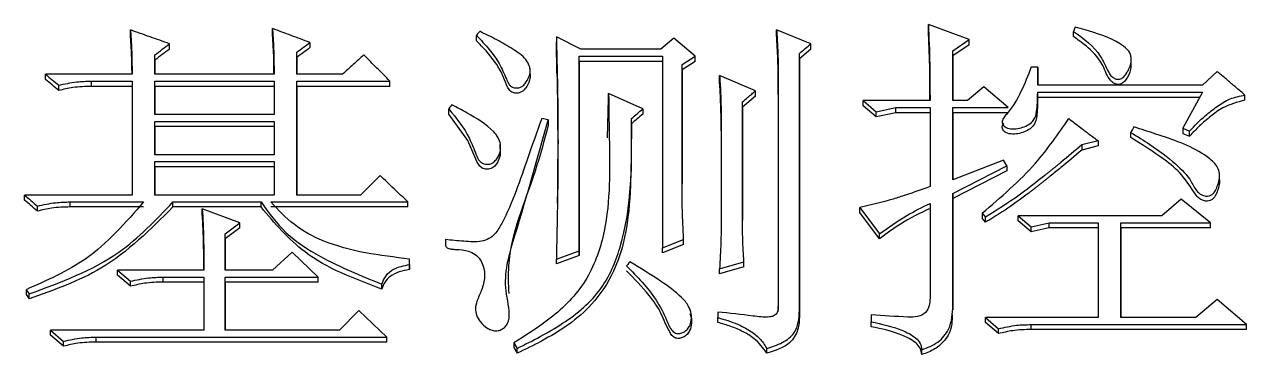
# Model space of a CAD drawing. Header units: millimetres. Extents: x 1852 to 4288, y 681 to 2404.
# Drawn here: x 2413.15 to 2421.25, y 2156.87 to 2159.06 of the extents above; entities that cross this region are included whole.
import ezdxf

# ---------------------------------------------------------------- set-up
doc = ezdxf.new("R2010")
doc.units = ezdxf.units.MM

msp = doc.modelspace()

# ---------------------------------------------------------------- linework, layer by layer
at = {"color": 7, "linetype": 'Continuous', "lineweight": 25}
for p, q in [((2413.8532, 2158.9926), (2413.8532, 2159.0275)), ((2414.7943, 2159.0018), (2414.7943, 2159.0367)), ((2416.1465, 2158.956), (2416.1465, 2158.9908)), ((2418.364, 2158.9357), (2418.1369, 2159.0275)), ((2418.1369, 2158.9926), (2418.1369, 2159.0275)), ((2419.4133, 2158.9633), (2419.1429, 2159.0642)), ((2419.1429, 2159.0293), (2419.1429, 2159.0642)), ((2420.1164, 2159.0458), (2420.1056, 2159.0183)), ((2420.1056, 2158.9835), (2420.1056, 2159.0183)), ((2414.1128, 2158.9009), (2414.1128, 2158.9357)), ((2415.0431, 2158.9449), (2415.0431, 2158.9101)), ((2416.8388, 2158.899), (2416.6765, 2158.9816)), ((2416.6765, 2158.9816), (2416.6765, 2158.9468)), ((2417.4554, 2158.9724), (2417.3688, 2158.899)), ((2417.596, 2158.8531), (2417.4554, 2158.9724)), ((2418.364, 2158.901), (2418.364, 2158.9357)), ((2419.3051, 2158.8898), (2419.4133, 2158.9633)), ((2419.4133, 2158.9285), (2419.3051, 2158.8551)), ((2419.4133, 2158.9285), (2419.4133, 2158.9633)), ((2414.0155, 2158.7336), (2414.0155, 2158.8622)), ((2414.0155, 2158.8276), (2414.0155, 2158.8622)), ((2414.0155, 2158.8276), (2414.0155, 2158.7336)), ((2414.9566, 2158.7336), (2414.9566, 2158.8806)), ((2414.9566, 2158.8459), (2414.9566, 2158.8806)), ((2414.9566, 2158.8459), (2414.9566, 2158.7336)), ((2416.828, 2158.8531), (2417.3797, 2158.8531)), ((2416.828, 2157.563), (2416.828, 2158.8531)), ((2416.828, 2158.8184), (2416.828, 2158.8531)), ((2417.3688, 2158.899), (2416.8388, 2158.899)), ((2417.3797, 2158.8531), (2417.3797, 2157.5815)), ((2417.5095, 2158.7979), (2417.596, 2158.8531)), ((2417.596, 2158.8184), (2417.596, 2158.8531)), ((2418.364, 2158.901), (2418.2883, 2158.8368)), ((2418.2883, 2157.1652), (2418.2883, 2158.8714)), ((2418.2883, 2158.8368), (2418.2883, 2158.8714)), ((2418.2883, 2158.8368), (2418.2883, 2157.1327)), ((2419.3051, 2158.5589), (2419.3051, 2158.8898)), ((2419.3051, 2158.8551), (2419.3051, 2158.8898)), ((2419.3051, 2158.8551), (2419.3051, 2158.5589)), ((2420.4873, 2158.7903), (2420.4873, 2158.8252)), ((2416.5018, 2158.7598), (2416.5018, 2158.7716)), ((2416.5018, 2158.7367), (2416.5018, 2158.7483)), ((2416.828, 2158.8184), (2416.828, 2157.5301)), ((2417.3797, 2158.8184), (2416.828, 2158.8184)), ((2417.596, 2158.8184), (2417.5095, 2158.7634)), ((2417.5095, 2158.0062), (2417.5095, 2158.7979)), ((2417.5095, 2158.7634), (2417.5095, 2158.7979)), ((2417.5095, 2158.7634), (2417.5095, 2158.0061)), ((2419.8676, 2158.7796), (2419.8244, 2158.7796)), ((2419.8676, 2158.6601), (2419.8676, 2158.7796)), ((2419.8676, 2158.7796), (2419.8676, 2158.745)), ((2419.8676, 2158.745), (2419.8676, 2158.6601)), ((2421.0575, 2158.752), (2420.9602, 2158.6601)), ((2413.864, 2158.7336), (2413.2907, 2158.7336)), ((2413.2907, 2158.6991), (2413.2907, 2158.7336)), ((2413.5936, 2158.6876), (2413.864, 2158.6876)), ((2413.5936, 2158.6532), (2413.5936, 2158.6876)), ((2413.864, 2158.6876), (2413.864, 2157.9324)), ((2414.8051, 2158.7336), (2414.0155, 2158.7336)), ((2414.0155, 2158.6876), (2414.8051, 2158.6876)), ((2414.0155, 2158.4669), (2414.0155, 2158.6876)), ((2414.0155, 2158.6532), (2414.0155, 2158.6876)), ((2414.8051, 2158.6876), (2414.8051, 2158.4669)), ((2415.2595, 2158.7336), (2414.9566, 2158.7336)), ((2414.9566, 2158.6877), (2415.5732, 2158.6877)), ((2414.9566, 2157.9324), (2414.9566, 2158.6877)), ((2414.9566, 2158.6532), (2414.9566, 2158.6877)), ((2415.5732, 2158.6532), (2415.5732, 2158.6877)), ((2417.9962, 2158.6233), (2417.7583, 2158.7244)), ((2417.7583, 2158.69), (2417.7583, 2158.7244)), ((2413.3773, 2158.6257), (2413.3773, 2158.6601)), ((2413.864, 2158.6532), (2413.5936, 2158.6532)), ((2414.0155, 2158.6532), (2414.0155, 2158.4669)), ((2414.8051, 2158.6532), (2414.0155, 2158.6532)), ((2414.9566, 2158.6532), (2414.9566, 2157.9324)), ((2415.5732, 2158.6532), (2414.9566, 2158.6532)), ((2417.2499, 2158.5037), (2417.0227, 2158.6049)), ((2417.0227, 2158.5706), (2417.0227, 2158.6049)), ((2417.9962, 2158.589), (2417.9097, 2158.5155)), ((2417.9962, 2158.589), (2417.9962, 2158.6233)), ((2418.1477, 2158.6325), (2418.1477, 2157.193)), ((2418.1477, 2158.6325), (2418.1477, 2158.5982)), ((2419.5107, 2158.6509), (2419.4025, 2158.5589)), ((2419.6729, 2158.513), (2419.5107, 2158.6509)), ((2420.9602, 2158.6601), (2419.8676, 2158.6601)), ((2419.8677, 2158.6141), (2420.9602, 2158.6141)), ((2419.8677, 2158.5798), (2419.8677, 2158.6141)), ((2420.9602, 2158.6141), (2420.8304, 2158.3749)), ((2421.2415, 2158.5614), (2421.2415, 2158.5957)), ((2415.9627, 2158.4696), (2415.9627, 2158.5038)), ((2417.015, 2158.3125), (2417.0227, 2158.5706)), ((2417.2499, 2158.5037), (2417.2499, 2158.4695)), ((2417.9097, 2157.7663), (2417.9097, 2158.5497)), ((2417.9097, 2158.5155), (2417.9097, 2158.5497)), ((2417.9097, 2158.5155), (2417.9097, 2157.7662)), ((2418.7102, 2158.5589), (2418.7967, 2158.4853)), ((2419.1537, 2158.5589), (2418.7102, 2158.5589)), ((2418.7967, 2158.4512), (2418.7102, 2158.5247)), ((2418.7967, 2158.4853), (2418.9265, 2158.5129)), ((2418.9265, 2158.5129), (2419.1537, 2158.5129)), ((2418.9265, 2158.4787), (2418.9265, 2158.5129)), ((2419.1537, 2158.5129), (2419.1537, 2157.9878)), ((2419.4025, 2158.5589), (2419.3051, 2158.5589)), ((2419.3051, 2158.5129), (2419.6729, 2158.513)), ((2419.3051, 2158.0339), (2419.3051, 2158.5129)), ((2419.3051, 2158.4787), (2419.3051, 2158.5129)), ((2420.9416, 2158.5798), (2419.8677, 2158.5798)), ((2414.8051, 2158.4669), (2414.0155, 2158.4669)), ((2414.0155, 2158.4209), (2414.8051, 2158.4209)), ((2414.0155, 2158.1998), (2414.0155, 2158.4209)), ((2414.0155, 2158.3868), (2414.0155, 2158.4209)), ((2414.8051, 2158.4209), (2414.8051, 2158.1999)), ((2416.6224, 2158.4301), (2416.5792, 2158.4393)), ((2416.6224, 2158.4301), (2416.6225, 2158.396)), ((2417.1741, 2158.4052), (2417.1741, 2158.4393)), ((2418.7967, 2158.4512), (2418.7967, 2158.4853)), ((2418.9265, 2158.4787), (2418.7967, 2158.4512)), ((2419.1537, 2158.4787), (2418.9265, 2158.4787)), ((2419.3051, 2158.4787), (2419.3051, 2158.0339)), ((2419.6729, 2158.4787), (2419.3051, 2158.4787)), ((2419.6414, 2158.4426), (2419.6414, 2158.4401)), ((2414.0155, 2158.3868), (2414.0155, 2158.1998)), ((2414.8051, 2158.3868), (2414.0155, 2158.3868)), ((2417.7691, 2158.3592), (2417.7691, 2158.3933)), ((2420.8304, 2158.3749), (2420.8736, 2158.3565)), ((2420.8304, 2158.3749), (2420.8304, 2158.3409)), ((2420.8304, 2158.3409), (2420.8736, 2158.3225)), ((2416.305, 2158.2703), (2416.305, 2158.2708)), ((2416.305, 2158.2365), (2416.305, 2158.2674)), ((2420.2679, 2158.292), (2420.1597, 2158.2644)), ((2420.1597, 2158.2644), (2420.1597, 2158.2305)), ((2420.2679, 2158.2581), (2420.1597, 2158.2305)), ((2420.2679, 2158.292), (2420.2679, 2158.2581)), ((2414.8051, 2158.1999), (2414.0155, 2158.1998)), ((2414.0155, 2158.1538), (2414.8051, 2158.1538)), ((2414.0155, 2157.9324), (2414.0155, 2158.1538)), ((2414.0155, 2158.12), (2414.0155, 2158.1538)), ((2414.0155, 2158.12), (2414.0155, 2157.9324)), ((2414.8051, 2158.12), (2414.0155, 2158.12)), ((2414.8051, 2158.1538), (2414.8051, 2157.9324)), ((2419.6405, 2158.163), (2419.3051, 2158.0339)), ((2419.3051, 2157.9417), (2419.6621, 2158.1262)), ((2419.6621, 2158.1262), (2419.6405, 2158.163)), ((2419.6621, 2158.1262), (2419.6621, 2158.0925)), ((2419.6621, 2158.0925), (2419.3051, 2157.9082)), ((2421.0725, 2158.0665), (2421.0725, 2158.0738)), ((2421.0725, 2158.0398), (2421.0725, 2158.0636)), ((2419.3052, 2157.2022), (2419.3051, 2157.9417)), ((2419.3051, 2157.9417), (2419.3051, 2157.9082)), ((2413.864, 2157.9324), (2413.1501, 2157.9324)), ((2413.1501, 2157.899), (2413.1501, 2157.9324)), ((2413.2366, 2157.8252), (2413.2366, 2157.8586)), ((2413.453, 2157.8863), (2413.9397, 2157.8863)), ((2413.453, 2157.8529), (2413.453, 2157.8863)), ((2413.9397, 2157.8529), (2413.453, 2157.8529)), ((2414.8051, 2157.9324), (2414.0155, 2157.9324)), ((2414.1345, 2157.8863), (2414.7186, 2157.8863)), ((2414.1345, 2157.8529), (2414.1345, 2157.8863)), ((2414.7186, 2157.8529), (2414.1345, 2157.8529)), ((2414.7186, 2157.8529), (2414.7186, 2157.8863)), ((2414.7836, 2157.8863), (2415.6922, 2157.8863)), ((2415.6922, 2157.8529), (2414.7836, 2157.8529)), ((2415.3785, 2157.9324), (2414.9566, 2157.9324)), ((2415.6922, 2157.8529), (2415.6922, 2157.8863)), ((2419.1537, 2157.8771), (2419.1537, 2157.2485)), ((2419.3051, 2157.9082), (2419.3052, 2157.1697)), ((2420.8196, 2157.9048), (2420.6898, 2157.794)), ((2421.0143, 2157.7479), (2420.8196, 2157.9048)), ((2414.578, 2157.7478), (2414.3292, 2157.8401)), ((2414.3292, 2157.8068), (2414.3292, 2157.8401)), ((2418.6886, 2157.8494), (2418.8182, 2157.6741)), ((2418.6886, 2157.8161), (2418.6886, 2157.8494)), ((2418.8182, 2157.641), (2418.6886, 2157.8161)), ((2419.4998, 2157.8125), (2419.5215, 2157.7848)), ((2419.4998, 2157.8125), (2419.4998, 2157.7792)), ((2419.5215, 2157.7515), (2419.4998, 2157.7792)), ((2419.5215, 2157.7515), (2419.5215, 2157.7848)), ((2419.7378, 2157.794), (2419.8244, 2157.7201)), ((2420.6898, 2157.794), (2419.7378, 2157.794)), ((2419.7378, 2157.7608), (2419.7378, 2157.794)), ((2414.4806, 2157.6739), (2414.578, 2157.7478)), ((2414.578, 2157.7146), (2414.4806, 2157.6408)), ((2414.578, 2157.7146), (2414.578, 2157.7478)), ((2419.8244, 2157.687), (2419.7378, 2157.7608)), ((2419.8244, 2157.7201), (2419.9434, 2157.7479)), ((2419.8244, 2157.687), (2419.8244, 2157.7201)), ((2419.9434, 2157.7146), (2419.8244, 2157.687)), ((2419.9434, 2157.7479), (2420.2679, 2157.7479)), ((2420.2679, 2157.7146), (2419.9434, 2157.7146)), ((2420.4193, 2157.7479), (2421.0143, 2157.7479)), ((2420.4193, 2157.7146), (2420.4193, 2157.7479)), ((2421.0143, 2157.7147), (2420.4193, 2157.7146)), ((2421.0143, 2157.7147), (2421.0143, 2157.7479)), ((2414.4806, 2157.4336), (2414.4806, 2157.6739)), ((2414.4806, 2157.6408), (2414.4806, 2157.6739)), ((2414.4806, 2157.6408), (2414.4806, 2157.4336)), ((2417.3797, 2157.5815), (2417.5203, 2157.637)), ((2417.5203, 2157.6039), (2417.5203, 2157.637)), ((2418.8182, 2157.641), (2418.8182, 2157.6741)), ((2414.9241, 2157.5538), (2414.7943, 2157.4336)), ((2415.0972, 2157.3873), (2414.9241, 2157.5538)), ((2416.6765, 2157.5076), (2416.828, 2157.563)), ((2416.828, 2157.5301), (2416.6765, 2157.4747)), ((2416.828, 2157.5301), (2416.828, 2157.563)), ((2417.5203, 2157.6039), (2417.3797, 2157.5485)), ((2417.3797, 2157.5485), (2417.3797, 2157.5815)), ((2415.703, 2157.4706), (2415.703, 2157.5076)), ((2415.703, 2157.4747), (2415.703, 2157.5076)), ((2415.703, 2157.4706), (2415.703, 2157.4377)), ((2416.6765, 2157.4747), (2416.6765, 2157.5076)), ((2417.7583, 2157.4428), (2417.9205, 2157.4891)), ((2417.9205, 2157.4562), (2417.7583, 2157.41)), ((2417.9205, 2157.4562), (2417.9205, 2157.4891)), ((2413.7667, 2157.4336), (2413.8532, 2157.3596)), ((2414.34, 2157.4336), (2413.7667, 2157.4336)), ((2413.7667, 2157.4008), (2413.7667, 2157.4336)), ((2413.8532, 2157.3268), (2413.7667, 2157.4008)), ((2414.0696, 2157.3873), (2414.34, 2157.3873)), ((2414.0696, 2157.3546), (2414.0696, 2157.3873)), ((2414.34, 2157.3873), (2414.34, 2157.0355)), ((2414.7943, 2157.4336), (2414.4806, 2157.4336)), ((2414.4806, 2157.3873), (2415.0972, 2157.3873)), ((2414.4806, 2157.0355), (2414.4806, 2157.3873)), ((2414.4806, 2157.3546), (2414.4806, 2157.3873)), ((2415.0972, 2157.3546), (2415.0972, 2157.3873)), ((2417.7583, 2157.41), (2417.7583, 2157.4428)), ((2413.1609, 2157.304), (2413.1825, 2157.2763)), ((2413.1609, 2157.304), (2413.1609, 2157.2714)), ((2413.8532, 2157.3268), (2413.8532, 2157.3596)), ((2414.34, 2157.3546), (2414.0696, 2157.3546)), ((2414.4806, 2157.3546), (2414.4806, 2157.0355)), ((2415.0972, 2157.3546), (2414.4806, 2157.3546)), ((2415.5191, 2157.3084), (2415.5191, 2157.3411)), ((2413.1825, 2157.2437), (2413.1825, 2157.2763)), ((2421.0576, 2157.2393), (2420.9169, 2157.1189)), ((2421.2523, 2157.0726), (2421.0576, 2157.2393)), ((2415.3677, 2157.1652), (2415.2379, 2157.0355)), ((2415.5516, 2156.9891), (2415.3677, 2157.1652)), ((2417.5618, 2157.1696), (2417.5618, 2157.1763)), ((2417.7475, 2157.1559), (2417.7475, 2157.1189)), ((2417.7475, 2157.1559), (2417.7475, 2157.1235)), ((2418.1477, 2157.1605), (2418.1477, 2157.193)), ((2418.2883, 2157.1327), (2418.2883, 2157.1652)), ((2418.7643, 2157.1374), (2418.7643, 2157.0911)), ((2418.7643, 2157.1374), (2418.7643, 2157.105)), ((2419.3033, 2157.1038), (2419.3033, 2157.1364)), ((2419.3052, 2157.1697), (2419.3052, 2157.2022)), ((2417.7475, 2157.0865), (2417.7475, 2157.1189)), ((2418.7643, 2157.0587), (2418.7643, 2157.0911)), ((2419.5215, 2157.1189), (2419.608, 2157.0448)), ((2420.2679, 2157.1189), (2419.5215, 2157.1189)), ((2419.5215, 2157.0865), (2419.5215, 2157.1189)), ((2419.608, 2157.0125), (2419.5215, 2157.0865)), ((2419.608, 2157.0125), (2419.608, 2157.0448)), ((2419.8244, 2157.0726), (2421.2523, 2157.0726)), ((2419.8244, 2157.0402), (2419.8244, 2157.0726)), ((2420.9169, 2157.1189), (2420.4193, 2157.1189)), ((2421.2523, 2157.0403), (2421.2523, 2157.0726)), ((2413.3232, 2157.0355), (2413.4097, 2156.9613)), ((2414.34, 2157.0355), (2413.3232, 2157.0355)), ((2413.3232, 2157.0032), (2413.3232, 2157.0355)), ((2413.4097, 2156.9291), (2413.3232, 2157.0032)), ((2413.4097, 2156.9291), (2413.4097, 2156.9613)), ((2413.6261, 2156.9891), (2415.5516, 2156.9891)), ((2413.6261, 2156.9569), (2413.6261, 2156.9891)), ((2415.2379, 2157.0355), (2414.4806, 2157.0355)), ((2415.5516, 2156.9569), (2415.5516, 2156.9891)), ((2421.2523, 2157.0403), (2419.8244, 2157.0402)), ((2415.5516, 2156.9569), (2413.6261, 2156.9569)), ((2416.3953, 2156.9521), (2416.4169, 2156.915)), ((2416.3953, 2156.9521), (2416.3953, 2156.9199)), ((2416.3953, 2156.9199), (2416.4169, 2156.8828)), ((2416.4169, 2156.8828), (2416.4169, 2156.915)), ((2418.072, 2156.8829), (2418.072, 2156.915)), ((2419.0996, 2156.8736), (2419.0996, 2156.9057))]:
    msp.add_line(p, q, dxfattribs=at)
at = {"color": 7, "linetype": 'Continuous', "lineweight": 25, "flags": 128}
for points in [[(2416.1681, 2159.0183), (2416.1626, 2159.0113), (2416.1546, 2159.0011), (2416.1465, 2158.9908)], [(2415.9843, 2158.5314), (2415.9788, 2158.5244), (2415.9707, 2158.5141), (2415.9626, 2158.5038)], [(2418.7102, 2158.5247), (2418.7102, 2158.5333), (2418.7102, 2158.542), (2418.7102, 2158.5589)], [(2416.3044, 2158.2367), (2416.3049, 2158.1945), (2416.2893, 2158.1518), (2416.2676, 2158.1229), (2416.2492, 2158.1094), (2416.2266, 2158.1029), (2416.206, 2158.1037), (2416.1842, 2158.1114), (2416.167, 2158.1256), (2416.1502, 2158.1536), (2416.0899, 2158.2945), (2415.9627, 2158.4696), (2415.9627, 2158.4696)], [(2420.4843, 2158.3134), (2420.4843, 2158.3304), (2420.4843, 2158.3474)], [(2420.8736, 2158.3225), (2420.8736, 2158.3395), (2420.8736, 2158.3565)], [(2419.9434, 2157.7146), (2419.9434, 2157.7229), (2419.9434, 2157.7312), (2419.9434, 2157.7479)], [(2417.1633, 2157.4891), (2417.1578, 2157.482), (2417.1498, 2157.4717), (2417.1417, 2157.4614)], [(2413.1609, 2157.2714), (2413.1717, 2157.2575), (2413.1825, 2157.2437)]]:
    msp.add_lwpolyline(points, dxfattribs=at)
at = {"color": 7, "linetype": 'Continuous', "lineweight": 25}
for points, knots in [([(2413.8532, 2159.0275), (2413.8553, 2158.9959), (2413.8595, 2158.9312), (2413.8628, 2158.8332), (2413.8636, 2158.7668), (2413.864, 2158.7336)], [0, 0, 0, 0, 0.32278, 0.661317, 1, 1, 1, 1]), ([(2414.1128, 2158.9357), (2414.0696, 2158.951), (2413.983, 2158.9816), (2413.8965, 2159.0122), (2413.8532, 2159.0275)], [0, 0, 0, 0, 0.499999, 1, 1, 1, 1]), ([(2413.8635, 2158.7336), (2413.8632, 2158.7538), (2413.8625, 2158.8071), (2413.8596, 2158.8934), (2413.8553, 2158.9595), (2413.8532, 2158.9926)], [0, 0, 0, 0, 0.233176, 0.61648, 1, 1, 1, 1]), ([(2414.7943, 2159.0367), (2414.7966, 2159.0043), (2414.8013, 2158.9377), (2414.8042, 2158.8367), (2414.8048, 2158.768), (2414.8051, 2158.7336)], [0, 0, 0, 0, 0.320799, 0.66032, 1, 1, 1, 1]), ([(2415.0431, 2158.9449), (2415.0016, 2158.9602), (2414.9187, 2158.9908), (2414.8358, 2159.0214), (2414.7943, 2159.0367)], [0, 0, 0, 0, 0.499999, 1, 1, 1, 1]), ([(2414.8047, 2158.7336), (2414.8045, 2158.7546), (2414.804, 2158.8098), (2414.8015, 2158.8992), (2414.7967, 2158.9676), (2414.7943, 2159.0018)], [0, 0, 0, 0, 0.2340221, 0.6168547, 1, 1, 1, 1]), ([(2416.1465, 2158.9908), (2416.1758, 2158.9605), (2416.2316, 2158.9025), (2416.3006, 2158.806), (2416.3356, 2158.7261), (2416.3565, 2158.674), (2416.3724, 2158.6543), (2416.3895, 2158.645), (2416.4088, 2158.6416), (2416.4292, 2158.6435), (2416.4515, 2158.6531), (2416.476, 2158.6772), (2416.4946, 2158.7117), (2416.5057, 2158.7529), (2416.4985, 2158.7937), (2416.4657, 2158.85), (2416.3851, 2158.9034), (2416.2815, 2158.9634), (2416.206, 2159), (2416.1681, 2159.0184)], [0, 0, 0, 0, 0.120486, 0.230168, 0.339823, 0.374602, 0.392982, 0.411577, 0.427593, 0.446559, 0.467306, 0.493913, 0.542941, 0.579847, 0.61702, 0.661529, 0.765546, 0.882403, 1, 1, 1, 1]), ([(2418.1369, 2159.0275), (2418.1394, 2158.9882), (2418.1443, 2158.9095), (2418.1474, 2158.7778), (2418.1476, 2158.6854), (2418.1477, 2158.6325)], [0, 0, 0, 0, 0.299228, 0.598476, 1, 1, 1, 1]), ([(2418.1477, 2158.5982), (2418.1476, 2158.6376), (2418.1474, 2158.7165), (2418.1455, 2158.8481), (2418.14, 2158.94), (2418.1369, 2158.9926)], [0, 0, 0, 0, 0.299614, 0.599241, 1, 1, 1, 1]), ([(2419.1429, 2159.0642), (2419.1466, 2158.9759), (2419.152, 2158.8476), (2419.1534, 2158.6791), (2419.1536, 2158.599), (2419.1537, 2158.5589)], [0, 0, 0, 0, 0.525139, 0.762561, 1, 1, 1, 1]), ([(2419.1536, 2158.5589), (2419.1535, 2158.5918), (2419.1534, 2158.6689), (2419.1516, 2158.8258), (2419.1463, 2158.9496), (2419.1429, 2159.0293)], [0, 0, 0, 0, 0.209271, 0.491301, 1, 1, 1, 1]), ([(2420.1056, 2159.0183), (2420.1733, 2158.9689), (2420.2746, 2158.895), (2420.3212, 2158.7741), (2420.3492, 2158.7269), (2420.3673, 2158.7111), (2420.3843, 2158.7021), (2420.4031, 2158.699), (2420.4188, 2158.702), (2420.4371, 2158.7139), (2420.4638, 2158.7466), (2420.4853, 2158.7922), (2420.4893, 2158.8408), (2420.4811, 2158.8736), (2420.4555, 2158.9076), (2420.3619, 2158.9735), (2420.2389, 2159.0121), (2420.1381, 2159.0398), (2420.1164, 2159.0458)], [0, 0, 0, 0, 0.227643, 0.340918, 0.369432, 0.383636, 0.40814, 0.421602, 0.435183, 0.450932, 0.481252, 0.554321, 0.592682, 0.621741, 0.650784, 0.712011, 0.938181, 1, 1, 1, 1]), ([(2414.0155, 2158.8622), (2414.0317, 2158.8745), (2414.0641, 2158.899), (2414.0966, 2158.9234), (2414.1128, 2158.9357)], [0, 0, 0, 0, 0.500001, 1, 1, 1, 1]), ([(2414.9566, 2158.8806), (2414.971, 2158.8913), (2414.9998, 2158.9127), (2415.0287, 2158.9342), (2415.0431, 2158.9449)], [0, 0, 0, 0, 0.5000012, 1, 1, 1, 1]), ([(2415.0431, 2158.9101), (2415.0287, 2158.8994), (2414.9998, 2158.878), (2414.971, 2158.8566), (2414.9566, 2158.8459)], [0, 0, 0, 0, 0.499999, 1, 1, 1, 1]), ([(2416.5013, 2158.7367), (2416.5017, 2158.7357), (2416.5061, 2158.722), (2416.4983, 2158.6867), (2416.4806, 2158.6491), (2416.4558, 2158.6223), (2416.4349, 2158.6106), (2416.4122, 2158.6069), (2416.3911, 2158.6099), (2416.3741, 2158.6189), (2416.3502, 2158.6458), (2416.3204, 2158.7477), (2416.2433, 2158.8566), (2416.1682, 2158.9337), (2416.1465, 2158.956)], [0, 0, 0, 0, 0.0055612, 0.0706638, 0.1676367, 0.2085209, 0.2434023, 0.2783337, 0.313115, 0.3400719, 0.3669681, 0.4836117, 0.8508324, 1, 1, 1, 1]), ([(2416.6765, 2158.9816), (2416.6768, 2158.9716), (2416.6771, 2158.9567), (2416.6776, 2158.9367), (2416.678, 2158.9218), (2416.6783, 2158.9068), (2416.6787, 2158.8918), (2416.679, 2158.8769), (2416.6793, 2158.8644), (2416.6795, 2158.8544), (2416.6797, 2158.8469), (2416.6799, 2158.8395), (2416.6801, 2158.832), (2416.6802, 2158.8245), (2416.6804, 2158.817), (2416.6806, 2158.8095), (2416.6809, 2158.7946), (2416.6821, 2158.7422), (2416.6833, 2158.6822), (2416.6844, 2158.6223), (2416.6848, 2158.5923), (2416.6855, 2158.5524), (2416.6862, 2158.5024), (2416.6868, 2158.4424), (2416.6872, 2158.3824), (2416.6874, 2158.3224), (2416.6874, 2158.2623), (2416.6873, 2158.2022), (2416.6869, 2158.1422), (2416.6864, 2158.0821), (2416.6858, 2158.0219), (2416.685, 2157.9618), (2416.6841, 2157.9017), (2416.6831, 2157.8415), (2416.6822, 2157.7913), (2416.6815, 2157.7512), (2416.6809, 2157.7211), (2416.6803, 2157.691), (2416.6797, 2157.6609), (2416.6789, 2157.6203), (2416.6781, 2157.5846), (2416.6773, 2157.5435), (2416.6769, 2157.523), (2416.6765, 2157.5076)], [0, 0, 0, 0, 0.0203708, 0.0305563, 0.0407417, 0.0509271, 0.0611126, 0.071298, 0.0814834, 0.0865761, 0.0916688, 0.0967616, 0.1018543, 0.106947, 0.1120397, 0.1171324, 0.1222251, 0.142596, 0.2240796, 0.2444504, 0.2648213, 0.2851921, 0.3259339, 0.3666757, 0.4074174, 0.4481592, 0.488901, 0.5296427, 0.5703845, 0.6111262, 0.651868, 0.6926097, 0.7333515, 0.7740932, 0.8148349, 0.8352058, 0.8555767, 0.8759475, 0.8963184, 0.9166892, 0.9583446, 0.9687584, 1, 1, 1, 1]), ([(2416.6812, 2158.7197), (2416.6806, 2158.7542), (2416.6791, 2158.8299), (2416.6774, 2158.9056), (2416.6765, 2158.9468)], [0, 0, 0, 0, 0.455718, 1, 1, 1, 1]), ([(2418.2883, 2158.8714), (2418.3009, 2158.8822), (2418.3262, 2158.9036), (2418.3514, 2158.925), (2418.364, 2158.9357)], [0, 0, 0, 0, 0.499999, 1, 1, 1, 1]), ([(2420.4861, 2158.7907), (2420.4843, 2158.7757), (2420.4797, 2158.7379), (2420.4547, 2158.6977), (2420.4289, 2158.6732), (2420.4136, 2158.6659), (2420.3979, 2158.6647), (2420.379, 2158.6698), (2420.359, 2158.682), (2420.3239, 2158.7253), (2420.2958, 2158.8208), (2420.2042, 2158.9121), (2420.1334, 2158.9633), (2420.1056, 2158.9835)], [0, 0, 0, 0, 0.07582, 0.1920225, 0.2269507, 0.2494281, 0.2720712, 0.3002624, 0.3412801, 0.3833768, 0.5728284, 0.8321438, 1, 1, 1, 1]), ([(2414.1128, 2158.9009), (2414.0966, 2158.8887), (2414.0642, 2158.8643), (2414.0317, 2158.8398), (2414.0155, 2158.8276)], [0, 0, 0, 0, 0.499998, 1, 1, 1, 1]), ([(2415.4001, 2158.8622), (2415.3766, 2158.8408), (2415.3298, 2158.7979), (2415.2829, 2158.7551), (2415.2595, 2158.7336)], [0, 0, 0, 0, 0.5, 1, 1, 1, 1]), ([(2415.5732, 2158.6877), (2415.5443, 2158.7168), (2415.4866, 2158.775), (2415.4289, 2158.8331), (2415.4001, 2158.8622)], [0, 0, 0, 0, 0.5, 1, 1, 1, 1]), ([(2419.8244, 2158.7796), (2419.782, 2158.6708), (2419.7357, 2158.5518), (2419.6445, 2158.4494), (2419.6311, 2158.4262), (2419.6326, 2158.4063), (2419.6404, 2158.3937), (2419.6521, 2158.3835), (2419.6755, 2158.3714), (2419.713, 2158.3687), (2419.7581, 2158.3765), (2419.7995, 2158.3934), (2419.8405, 2158.4216), (2419.8613, 2158.4715), (2419.8651, 2158.5375), (2419.8667, 2158.5851), (2419.8677, 2158.6141)], [0, 0, 0, 0, 0.4106821, 0.448949, 0.4854413, 0.5017381, 0.5185591, 0.5366257, 0.5556421, 0.6082136, 0.6598889, 0.7105938, 0.7607915, 0.8279721, 0.8949904, 1, 1, 1, 1]), ([(2421.2415, 2158.5957), (2421.2165, 2158.617), (2421.1734, 2158.6536), (2421.1121, 2158.7057), (2421.0757, 2158.7366), (2421.0575, 2158.752)], [0, 0, 0, 0, 0.407162, 0.703581, 1, 1, 1, 1]), ([(2413.2907, 2158.7336), (2413.3051, 2158.7213), (2413.334, 2158.6968), (2413.3628, 2158.6723), (2413.3773, 2158.6601)], [0, 0, 0, 0, 0.5, 1, 1, 1, 1]), ([(2413.3773, 2158.6257), (2413.3628, 2158.6379), (2413.334, 2158.6624), (2413.3051, 2158.6869), (2413.2907, 2158.6991)], [0, 0, 0, 0, 0.499998, 1, 1, 1, 1]), ([(2413.3773, 2158.6601), (2413.417, 2158.6692), (2413.4882, 2158.6856), (2413.5613, 2158.687), (2413.5936, 2158.6876)], [0, 0, 0, 0, 0.558835, 1, 1, 1, 1]), ([(2416.6811, 2158.7305), (2416.6833, 2158.574), (2416.6867, 2158.3288), (2416.6845, 2158.0412), (2416.6828, 2157.9119), (2416.6828, 2157.8811), (2416.6829, 2157.8781), (2416.683, 2157.8781), (2416.683, 2157.8781)], [0, 0, 0, 0, 0.55345, 0.867203, 0.980365, 0.994237, 0.998832, 1, 1, 1, 1]), ([(2417.7583, 2158.7244), (2417.7608, 2158.689), (2417.766, 2158.6162), (2417.7686, 2158.5057), (2417.7689, 2158.4308), (2417.7691, 2158.3933)], [0, 0, 0, 0, 0.321919, 0.660869, 1, 1, 1, 1]), ([(2417.7691, 2158.3592), (2417.769, 2158.3948), (2417.7687, 2158.4678), (2417.7649, 2158.5781), (2417.7605, 2158.6527), (2417.7583, 2158.69)], [0, 0, 0, 0, 0.322349, 0.661088, 1, 1, 1, 1]), ([(2413.5936, 2158.6532), (2413.5525, 2158.6521), (2413.4793, 2158.6502), (2413.4084, 2158.6331), (2413.3773, 2158.6257)], [0, 0, 0, 0, 0.5610854, 1, 1, 1, 1]), ([(2417.0227, 2158.6049), (2417.0245, 2158.4942), (2417.0297, 2158.1776), (2417.0343, 2157.7451), (2416.8776, 2157.3326), (2416.6446, 2157.1081), (2416.4711, 2156.9995), (2416.3953, 2156.9521)], [0, 0, 0, 0, 0.178231, 0.509536, 0.685642, 0.862667, 1, 1, 1, 1]), ([(2417.9097, 2158.5497), (2417.9221, 2158.5602), (2417.9427, 2158.5778), (2417.9715, 2158.6023), (2417.988, 2158.6163), (2417.9962, 2158.6233)], [0, 0, 0, 0, 0.428366, 0.714182, 1, 1, 1, 1]), ([(2420.8736, 2158.3565), (2420.9081, 2158.3918), (2420.9651, 2158.4502), (2421.0556, 2158.5209), (2421.1405, 2158.5755), (2421.2076, 2158.5889), (2421.2414, 2158.5957)], [0, 0, 0, 0, 0.3344154, 0.5531384, 0.7747372, 1, 1, 1, 1]), ([(2415.9627, 2158.5038), (2416.0139, 2158.4413), (2416.0906, 2158.3476), (2416.1345, 2158.2247), (2416.1573, 2158.1701), (2416.1754, 2158.1491), (2416.1958, 2158.1388), (2416.2184, 2158.1351), (2416.241, 2158.1382), (2416.2637, 2158.151), (2416.287, 2158.1777), (2416.3064, 2158.2188), (2416.3081, 2158.2684), (2416.2935, 2158.315), (2416.226, 2158.3942), (2416.1151, 2158.4609), (2416.0178, 2158.5133), (2415.9843, 2158.5314)], [0, 0, 0, 0, 0.226353, 0.339206, 0.374163, 0.395072, 0.416138, 0.435558, 0.45699, 0.476776, 0.506219, 0.555776, 0.604139, 0.64694, 0.693735, 0.894302, 1, 1, 1, 1]), ([(2417.1741, 2158.4393), (2417.1867, 2158.45), (2417.212, 2158.4715), (2417.2372, 2158.493), (2417.2499, 2158.5037)], [0, 0, 0, 0, 0.5, 1, 1, 1, 1]), ([(2419.8677, 2158.5798), (2419.8667, 2158.5429), (2419.8654, 2158.4915), (2419.8577, 2158.4254), (2419.8369, 2158.3851), (2419.7995, 2158.3593), (2419.7581, 2158.3425), (2419.713, 2158.3347), (2419.6755, 2158.3374), (2419.6521, 2158.3494), (2419.6403, 2158.3597), (2419.6327, 2158.3722), (2419.631, 2158.39), (2419.6379, 2158.4011), (2419.6423, 2158.4081)], [0, 0, 0, 0, 0.245823, 0.342709, 0.440308, 0.532677, 0.626007, 0.721139, 0.817923, 0.852922, 0.886162, 0.917099, 0.947064, 1, 1, 1, 1]), ([(2421.2414, 2158.5614), (2421.1903, 2158.5478), (2421.1066, 2158.5255), (2421.0131, 2158.4544), (2420.9399, 2158.3915), (2420.8957, 2158.3454), (2420.8736, 2158.3225)], [0, 0, 0, 0, 0.345362, 0.565607, 0.783612, 1, 1, 1, 1]), ([(2416.5792, 2158.4393), (2416.5484, 2158.353), (2416.4652, 2158.1198), (2416.3791, 2157.8579), (2416.2797, 2157.6802), (2416.2311, 2157.6399), (2416.1599, 2157.6181), (2416.0612, 2157.6244), (2415.9816, 2157.6326), (2415.941, 2157.6369)], [0, 0, 0, 0, 0.239125, 0.645779, 0.717633, 0.759609, 0.801685, 0.898672, 1, 1, 1, 1]), ([(2415.941, 2157.6), (2415.9416, 2157.5973), (2415.9428, 2157.592), (2415.9487, 2157.5847), (2415.9616, 2157.5771), (2415.9831, 2157.573), (2416.0288, 2157.5701), (2416.0841, 2157.5678), (2416.14, 2157.5402), (2416.1738, 2157.5048), (2416.1972, 2157.4537), (2416.205, 2157.3833), (2416.1844, 2157.3038), (2416.1511, 2157.2371), (2416.1375, 2157.1804), (2416.1448, 2157.1323), (2416.1729, 2157.0868), (2416.2097, 2157.0518), (2416.2499, 2157.0328), (2416.2816, 2157.0295), (2416.3103, 2157.0374), (2416.3334, 2157.0533), (2416.3515, 2157.0761), (2416.3638, 2157.1066), (2416.3665, 2157.1893), (2416.3131, 2157.3768), (2416.45, 2157.8141), (2416.5521, 2158.1788), (2416.6224, 2158.4301)], [0, 0, 0, 0, 0.003564, 0.007141, 0.011667, 0.022281, 0.03379, 0.068951, 0.089643, 0.110396, 0.130498, 0.162022, 0.201668, 0.236438, 0.25911, 0.277, 0.29888, 0.327265, 0.340596, 0.354041, 0.36589, 0.376926, 0.38899, 0.402933, 0.419058, 0.496673, 0.653151, 1, 1, 1, 1]), ([(2416.4169, 2156.915), (2416.5195, 2156.9664), (2416.7252, 2157.0698), (2416.985, 2157.2868), (2417.1827, 2157.7595), (2417.1778, 2158.1486), (2417.1741, 2158.4393)], [0, 0, 0, 0, 0.180959, 0.363243, 0.524232, 1, 1, 1, 1]), ([(2417.2499, 2158.4695), (2417.2372, 2158.4588), (2417.212, 2158.4374), (2417.1867, 2158.4159), (2417.1741, 2158.4052)], [0, 0, 0, 0, 0.5, 1, 1, 1, 1]), ([(2419.4998, 2157.8125), (2419.6238, 2157.9179), (2419.8433, 2158.1046), (2420.0035, 2158.3378), (2420.0732, 2158.4393)], [0, 0, 0, 0, 0.564764, 1, 1, 1, 1]), ([(2420.0732, 2158.4393), (2420.0994, 2158.4195), (2420.145, 2158.385), (2420.2099, 2158.3359), (2420.2485, 2158.3067), (2420.2679, 2158.292)], [0, 0, 0, 0, 0.404154, 0.702076, 1, 1, 1, 1]), ([(2416.6225, 2158.396), (2416.5957, 2158.2943), (2416.514, 2157.9832), (2416.3464, 2157.62), (2416.3579, 2157.3398), (2416.3605, 2157.2778)], [0, 0, 0, 0, 0.274566, 0.839435, 1, 1, 1, 1]), ([(2417.1741, 2158.4052), (2417.1736, 2158.2967), (2417.172, 2157.9695), (2417.1434, 2157.539), (2416.8942, 2157.1577), (2416.6495, 2156.9946), (2416.4708, 2156.9087), (2416.4169, 2156.8828)], [0, 0, 0, 0, 0.1807563, 0.5448051, 0.6870336, 0.9056782, 1, 1, 1, 1]), ([(2417.7691, 2158.3933), (2417.7691, 2158.212), (2417.7691, 2158.0032), (2417.7691, 2157.7939), (2417.7691, 2157.7663)], [0, 0, 0, 0, 0.868151, 1, 1, 1, 1]), ([(2420.4843, 2158.3474), (2420.5273, 2158.3214), (2420.6317, 2158.2586), (2420.7702, 2158.1531), (2420.8781, 2158.0463), (2420.9131, 2157.9631), (2420.9515, 2157.9334), (2420.9786, 2157.9245), (2421.0028, 2157.925), (2421.0218, 2157.9325), (2421.0407, 2157.951), (2421.0624, 2157.9947), (2421.0773, 2158.0494), (2421.0678, 2158.1065), (2421.0337, 2158.1544), (2420.906, 2158.2526), (2420.7138, 2158.3166), (2420.5544, 2158.3684), (2420.5059, 2158.3842)], [0, 0, 0, 0, 0.09823, 0.238084, 0.342847, 0.395046, 0.415643, 0.436328, 0.448822, 0.461404, 0.474978, 0.500048, 0.559261, 0.58729, 0.615214, 0.674822, 0.90112, 1, 1, 1, 1]), ([(2420.5059, 2158.3842), (2420.5041, 2158.381), (2420.4995, 2158.3734), (2420.4923, 2158.3611), (2420.487, 2158.3519), (2420.4843, 2158.3474)], [0, 0, 0, 0, 0.253618, 0.626812, 1, 1, 1, 1]), ([(2420.1597, 2158.2644), (2420.1136, 2158.2256), (2420.0646, 2158.1843), (2420.0123, 2158.1411), (2420.0036, 2158.1339), (2419.9948, 2158.1267), (2419.9861, 2158.1195), (2419.9744, 2158.11), (2419.9627, 2158.1005), (2419.9509, 2158.091), (2419.9421, 2158.0839), (2419.9333, 2158.0768), (2419.9156, 2158.0626), (2419.8534, 2158.0135), (2419.7238, 2157.9125), (2419.5969, 2157.8324), (2419.5215, 2157.7848)], [0, 0, 0, 0, 0.227113, 0.241308, 0.255502, 0.269697, 0.283891, 0.298086, 0.326475, 0.340669, 0.354864, 0.369058, 0.383253, 0.440031, 0.667173, 1, 1, 1, 1]), ([(2421.071, 2158.0399), (2421.0716, 2158.0336), (2421.0749, 2158.0006), (2421.0602, 2157.9559), (2421.0392, 2157.9155), (2421.0206, 2157.8985), (2421.0032, 2157.8918), (2420.9825, 2157.891), (2420.96, 2157.8967), (2420.9338, 2157.9116), (2420.8881, 2157.9693), (2420.8308, 2158.07), (2420.6787, 2158.1929), (2420.559, 2158.267), (2420.4843, 2158.3134)], [0, 0, 0, 0, 0.023034, 0.119368, 0.163106, 0.184482, 0.20606, 0.22516, 0.254288, 0.284042, 0.327596, 0.510965, 0.694584, 1, 1, 1, 1]), ([(2420.1597, 2158.2305), (2420.1137, 2158.1916), (2420.0447, 2158.1332), (2419.9715, 2158.0736), (2419.9421, 2158.0501), (2419.9332, 2158.043), (2419.9243, 2158.036), (2419.9154, 2158.0289), (2419.9065, 2158.0219), (2419.8976, 2158.0149), (2419.8887, 2158.008), (2419.8768, 2157.9987), (2419.8648, 2157.9894), (2419.8529, 2157.9801), (2419.8439, 2157.9732), (2419.8349, 2157.9663), (2419.8259, 2157.9594), (2419.8079, 2157.9456), (2419.7448, 2157.8975), (2419.6477, 2157.8284), (2419.5586, 2157.7741), (2419.5215, 2157.7515)], [0, 0, 0, 0, 0.227207, 0.340812, 0.355012, 0.369212, 0.383413, 0.397613, 0.411813, 0.426014, 0.440214, 0.454414, 0.482815, 0.497015, 0.511215, 0.525416, 0.539616, 0.553816, 0.610618, 0.837948, 1, 1, 1, 1]), ([(2415.6922, 2157.8863), (2415.6615, 2157.9155), (2415.6002, 2157.974), (2415.5389, 2158.0324), (2415.5083, 2158.0616)], [0, 0, 0, 0, 0.5, 1, 1, 1, 1]), ([(2417.5203, 2157.637), (2417.5187, 2157.6691), (2417.5154, 2157.7335), (2417.5107, 2157.8566), (2417.51, 2157.9475), (2417.5095, 2158.0062)], [0, 0, 0, 0, 0.261316, 0.522638, 1, 1, 1, 1]), ([(2419.1537, 2157.9878), (2419.0998, 2157.9689), (2419.019, 2157.9404), (2418.8651, 2157.8901), (2418.7629, 2157.8665), (2418.6886, 2157.8494)], [0, 0, 0, 0, 0.3535749, 0.5303652, 1, 1, 1, 1]), ([(2413.1501, 2157.9324), (2413.1645, 2157.9201), (2413.1934, 2157.8955), (2413.2222, 2157.8709), (2413.2366, 2157.8586)], [0, 0, 0, 0, 0.5, 1, 1, 1, 1]), ([(2413.2366, 2157.8252), (2413.2222, 2157.8375), (2413.1934, 2157.8621), (2413.1645, 2157.8867), (2413.1501, 2157.899)], [0, 0, 0, 0, 0.499998, 1, 1, 1, 1]), ([(2413.9397, 2157.8863), (2413.8212, 2157.7493), (2413.606, 2157.5008), (2413.2988, 2157.365), (2413.1609, 2157.304)], [0, 0, 0, 0, 0.551009, 1, 1, 1, 1]), ([(2413.1825, 2157.2763), (2413.3916, 2157.3533), (2413.76, 2157.4889), (2414.0214, 2157.7663), (2414.1345, 2157.8863)], [0, 0, 0, 0, 0.567388, 1, 1, 1, 1]), ([(2414.1345, 2157.8529), (2413.9853, 2157.7035), (2413.7151, 2157.4327), (2413.3474, 2157.3022), (2413.1825, 2157.2437)], [0, 0, 0, 0, 0.551806, 1, 1, 1, 1]), ([(2413.2366, 2157.8586), (2413.2764, 2157.8678), (2413.3475, 2157.8842), (2413.4207, 2157.8857), (2413.453, 2157.8863)], [0, 0, 0, 0, 0.558835, 1, 1, 1, 1]), ([(2413.453, 2157.8529), (2413.4119, 2157.8518), (2413.3387, 2157.8498), (2413.2678, 2157.8327), (2413.2366, 2157.8252)], [0, 0, 0, 0, 0.5610855, 1, 1, 1, 1]), ([(2414.7186, 2157.8863), (2414.7702, 2157.8146), (2414.8749, 2157.669), (2415.157, 2157.4879), (2415.3812, 2157.397), (2415.5191, 2157.3411)], [0, 0, 0, 0, 0.271719, 0.55196, 1, 1, 1, 1]), ([(2415.5191, 2157.3084), (2415.3381, 2157.3761), (2415.0206, 2157.4948), (2414.8094, 2157.7452), (2414.7186, 2157.8529)], [0, 0, 0, 0, 0.570125, 1, 1, 1, 1]), ([(2415.703, 2157.5076), (2415.5066, 2157.5311), (2415.2347, 2157.5636), (2414.9305, 2157.7281), (2414.8321, 2157.834), (2414.7836, 2157.8863)], [0, 0, 0, 0, 0.568218, 0.786772, 1, 1, 1, 1]), ([(2418.8182, 2157.6741), (2418.8773, 2157.7166), (2418.9834, 2157.7928), (2419.1014, 2157.8512), (2419.1537, 2157.8771)], [0, 0, 0, 0, 0.5565349, 1, 1, 1, 1]), ([(2414.3292, 2157.8401), (2414.3326, 2157.7725), (2414.3377, 2157.671), (2414.3394, 2157.5354), (2414.3398, 2157.4675), (2414.34, 2157.4336)], [0, 0, 0, 0, 0.499798, 0.749887, 1, 1, 1, 1]), ([(2414.3398, 2157.4336), (2414.3396, 2157.4565), (2414.3393, 2157.5134), (2414.3377, 2157.6379), (2414.3326, 2157.7393), (2414.3292, 2157.8068)], [0, 0, 0, 0, 0.184399, 0.456576, 1, 1, 1, 1]), ([(2419.1537, 2157.8437), (2419.087, 2157.811), (2418.9685, 2157.753), (2418.8639, 2157.675), (2418.8182, 2157.641)], [0, 0, 0, 0, 0.5637433, 1, 1, 1, 1]), ([(2417.7691, 2157.7663), (2417.7689, 2157.7329), (2417.7686, 2157.6662), (2417.7651, 2157.5583), (2417.7607, 2157.4839), (2417.7583, 2157.4428)], [0, 0, 0, 0, 0.309604, 0.619232, 1, 1, 1, 1]), ([(2417.9205, 2157.4891), (2417.9184, 2157.5209), (2417.9141, 2157.5829), (2417.9109, 2157.6754), (2417.9101, 2157.736), (2417.9097, 2157.7663)], [0, 0, 0, 0, 0.3442396, 0.6720437, 1, 1, 1, 1]), ([(2420.2679, 2157.7479), (2420.2679, 2157.6609), (2420.2679, 2157.4515), (2420.2679, 2157.2416), (2420.2679, 2157.1189)], [0, 0, 0, 0, 0.415229, 1, 1, 1, 1]), ([(2420.4193, 2157.1189), (2420.4193, 2157.2061), (2420.4193, 2157.416), (2420.4193, 2157.6254), (2420.4193, 2157.7479)], [0, 0, 0, 0, 0.41523, 1, 1, 1, 1]), ([(2420.4193, 2157.7146), (2420.4193, 2157.6278), (2420.4193, 2157.4295), (2420.4193, 2157.2307), (2420.4193, 2157.1189)], [0, 0, 0, 0, 0.437793, 1, 1, 1, 1]), ([(2415.941, 2157.6369), (2415.941, 2157.63), (2415.941, 2157.6177), (2415.941, 2157.6054), (2415.941, 2157.6)], [0, 0, 0, 0, 0.56, 1, 1, 1, 1]), ([(2415.5191, 2157.3411), (2415.527, 2157.3605), (2415.543, 2157.4001), (2415.6072, 2157.4527), (2415.6663, 2157.4637), (2415.703, 2157.4706)], [0, 0, 0, 0, 0.268716, 0.546829, 1, 1, 1, 1]), ([(2415.703, 2157.4377), (2415.703, 2157.4419), (2415.703, 2157.4488), (2415.703, 2157.4584), (2415.703, 2157.4666), (2415.703, 2157.472), (2415.703, 2157.4747)], [0, 0, 0, 0, 0.34, 0.56, 0.78, 1, 1, 1, 1]), ([(2417.1418, 2157.4614), (2417.1772, 2157.4261), (2417.2841, 2157.3196), (2417.3846, 2157.1727), (2417.4284, 2157.0445), (2417.4584, 2157.0182), (2417.4761, 2157.0124), (2417.4975, 2157.0132), (2417.5204, 2157.0213), (2417.5428, 2157.0374), (2417.5621, 2157.0643), (2417.5728, 2157.1015), (2417.5729, 2157.1475), (2417.5533, 2157.2023), (2417.4846, 2157.2783), (2417.3512, 2157.3751), (2417.2322, 2157.4473), (2417.1633, 2157.4891)], [0, 0, 0, 0, 0.115425, 0.348555, 0.412098, 0.42532, 0.438686, 0.453028, 0.472542, 0.492546, 0.515345, 0.548269, 0.582418, 0.623377, 0.682539, 0.816306, 1, 1, 1, 1]), ([(2413.8532, 2157.3596), (2413.893, 2157.3688), (2413.9641, 2157.3852), (2414.0373, 2157.3867), (2414.0696, 2157.3873)], [0, 0, 0, 0, 0.558835, 1, 1, 1, 1]), ([(2415.703, 2157.4377), (2415.6797, 2157.4338), (2415.6336, 2157.426), (2415.5758, 2157.3966), (2415.5365, 2157.3548), (2415.5249, 2157.3237), (2415.5191, 2157.3084)], [0, 0, 0, 0, 0.2902727, 0.5737487, 0.7896357, 1, 1, 1, 1]), ([(2417.5613, 2157.1434), (2417.5619, 2157.1425), (2417.5729, 2157.1245), (2417.5744, 2157.0844), (2417.5655, 2157.0382), (2417.5441, 2157.0058), (2417.5196, 2156.9883), (2417.4952, 2156.9806), (2417.4754, 2156.9804), (2417.4597, 2156.9856), (2417.4435, 2156.9983), (2417.409, 2157.051), (2417.3762, 2157.15), (2417.2791, 2157.2892), (2417.1936, 2157.3759), (2417.1418, 2157.4286)], [0, 0, 0, 0, 0.0040848, 0.08075, 0.1464749, 0.1863724, 0.226461, 0.2573655, 0.2796299, 0.298531, 0.3173812, 0.3558993, 0.5375188, 0.7192148, 1, 1, 1, 1]), ([(2414.0696, 2157.3546), (2414.0285, 2157.3535), (2413.9553, 2157.3515), (2413.8844, 2157.3344), (2413.8532, 2157.3268)], [0, 0, 0, 0, 0.5610854, 1, 1, 1, 1]), ([(2419.1537, 2157.2485), (2419.1528, 2157.2319), (2419.1511, 2157.1982), (2419.1284, 2157.1465), (2419.0704, 2157.1206), (2418.9473, 2157.1242), (2418.8453, 2157.1316), (2418.7643, 2157.1374)], [0, 0, 0, 0, 0.111586, 0.225233, 0.353074, 0.48645, 1, 1, 1, 1]), ([(2418.1475, 2157.1929), (2418.1475, 2157.1854), (2418.1475, 2157.17), (2418.1402, 2157.1504), (2418.1286, 2157.136), (2418.1119, 2157.1268), (2418.0615, 2157.1184), (2417.9383, 2157.1353), (2417.8246, 2157.1476), (2417.7475, 2157.1559)], [0, 0, 0, 0, 0.052862, 0.108161, 0.143222, 0.178347, 0.234295, 0.480556, 1, 1, 1, 1]), ([(2418.072, 2156.915), (2418.1067, 2156.9258), (2418.1747, 2156.9469), (2418.2789, 2157.0252), (2418.2848, 2157.1127), (2418.2883, 2157.1652)], [0, 0, 0, 0, 0.294131, 0.576582, 1, 1, 1, 1]), ([(2418.2883, 2157.1327), (2418.287, 2157.1008), (2418.2843, 2157.0363), (2418.2189, 2156.9269), (2418.1285, 2156.8998), (2418.072, 2156.8829)], [0, 0, 0, 0, 0.270029, 0.543705, 1, 1, 1, 1]), ([(2419.0996, 2156.9057), (2419.1368, 2156.9199), (2419.2095, 2156.9476), (2419.2986, 2157.0538), (2419.3027, 2157.1464), (2419.3052, 2157.2022)], [0, 0, 0, 0, 0.29307, 0.573859, 1, 1, 1, 1]), ([(2417.7475, 2157.1189), (2417.7919, 2157.1058), (2417.8647, 2157.0844), (2417.9567, 2157.0358), (2418.0261, 2156.9842), (2418.0568, 2156.9379), (2418.072, 2156.915)], [0, 0, 0, 0, 0.347625, 0.569681, 0.787632, 1, 1, 1, 1]), ([(2418.072, 2156.8829), (2418.0465, 2156.9173), (2418.0038, 2156.9748), (2417.915, 2157.0269), (2417.8338, 2157.0621), (2417.7763, 2157.0783), (2417.7475, 2157.0865)], [0, 0, 0, 0, 0.329538, 0.550163, 0.774094, 1, 1, 1, 1]), ([(2418.7643, 2157.0911), (2418.8332, 2157.0762), (2418.9371, 2157.0538), (2419.0455, 2156.9987), (2419.0927, 2156.9502), (2419.0974, 2156.9204), (2419.0996, 2156.9057)], [0, 0, 0, 0, 0.512125, 0.772785, 0.888448, 1, 1, 1, 1]), ([(2419.0996, 2156.8736), (2419.0974, 2156.8883), (2419.0927, 2156.9181), (2419.0455, 2156.9664), (2418.9371, 2157.0215), (2418.8332, 2157.0439), (2418.7643, 2157.0587)], [0, 0, 0, 0, 0.111456, 0.227071, 0.487738, 1, 1, 1, 1]), ([(2419.2998, 2157.1042), (2419.2993, 2157.0914), (2419.2973, 2157.0433), (2419.26, 2156.9711), (2419.1872, 2156.9052), (2419.1291, 2156.8843), (2419.0996, 2156.8736)], [0, 0, 0, 0, 0.1208901, 0.4516869, 0.7214107, 1, 1, 1, 1]), ([(2419.608, 2157.0448), (2419.6478, 2157.054), (2419.7189, 2157.0705), (2419.7921, 2157.0719), (2419.8244, 2157.0726)], [0, 0, 0, 0, 0.558835, 1, 1, 1, 1]), ([(2413.4097, 2156.9613), (2413.4495, 2156.9705), (2413.5206, 2156.987), (2413.5938, 2156.9885), (2413.6261, 2156.9891)], [0, 0, 0, 0, 0.558835, 1, 1, 1, 1]), ([(2419.8244, 2157.0402), (2419.7833, 2157.0391), (2419.7101, 2157.0372), (2419.6392, 2157.02), (2419.608, 2157.0125)], [0, 0, 0, 0, 0.561085, 1, 1, 1, 1]), ([(2413.6261, 2156.9569), (2413.585, 2156.9558), (2413.5118, 2156.9538), (2413.4409, 2156.9367), (2413.4097, 2156.9291)], [0, 0, 0, 0, 0.5610854, 1, 1, 1, 1])]:
    msp.add_open_spline(points, degree=3, knots=knots, dxfattribs=at)
msp.add_open_spline([(2415.5083, 2158.0616), (2415.4866, 2158.0401), (2415.4434, 2157.997), (2415.4001, 2157.954), (2415.3785, 2157.9324)], degree=3, dxfattribs=at)

doc.saveas('drawing.dxf')
